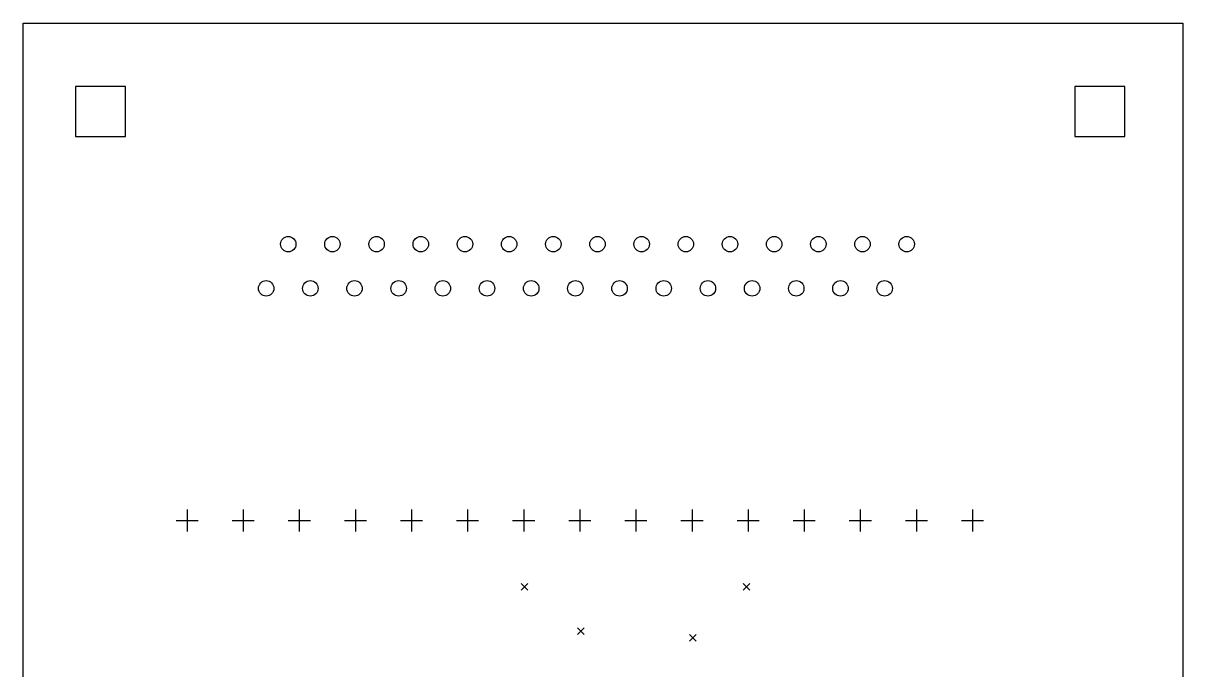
# Model space of a CAD drawing. Extents: x 133.3 to 187.5, y -126 to -67.5.
# Drawn here: x 135 to 187.5, y -96.8 to -67.5 of the extents above; entities that cross this region are included whole.
import ezdxf

# ---------------------------------------------------------------- set-up
doc = ezdxf.new("R2010")
doc.units = 0
doc.layers.add('BLACK', color=7, linetype='CONTINUOUS')

msp = doc.modelspace()

# ---------------------------------------------------------------- linework, layer by layer
at = {"layer": 'BLACK', "linetype": 'CONTINUOUS'}
for p, q in [((135, -67.5), (187.5, -67.5)), ((135, -110), (135, -67.5)), ((187.5, -67.5), (187.5, -110)), ((139.631382, -70.368618), (137.368618, -70.368618)), ((137.368618, -70.368618), (137.368618, -72.631382)), ((139.631382, -72.631382), (139.631382, -70.368618)), ((184.881382, -70.368618), (182.618618, -70.368618)), ((182.618618, -70.368618), (182.618618, -72.631382)), ((184.881382, -72.631382), (184.881382, -70.368618)), ((137.368618, -72.631382), (139.631382, -72.631382)), ((182.618618, -72.631382), (184.881382, -72.631382)), ((142.42, -89.5), (142.42, -90.5)), ((144.96, -89.5), (144.96, -90.5)), ((147.5, -89.5), (147.5, -90.5)), ((150.04, -89.5), (150.04, -90.5)), ((152.58, -89.5), (152.58, -90.5)), ((155.12, -89.5), (155.12, -90.5)), ((157.66, -89.5), (157.66, -90.5)), ((160.2, -89.5), (160.2, -90.5)), ((162.74, -89.5), (162.74, -90.5)), ((165.28, -89.5), (165.28, -90.5)), ((167.82, -89.5), (167.82, -90.5)), ((170.36, -89.5), (170.36, -90.5)), ((172.9, -89.5), (172.9, -90.5)), ((175.44, -89.5), (175.44, -90.5)), ((177.98, -89.5), (177.98, -90.5)), ((141.92, -90), (142.92, -90)), ((144.46, -90), (145.46, -90)), ((147, -90), (148, -90)), ((149.54, -90), (150.54, -90)), ((152.08, -90), (153.08, -90)), ((154.62, -90), (155.62, -90)), ((157.16, -90), (158.16, -90)), ((159.7, -90), (160.7, -90)), ((162.24, -90), (163.24, -90)), ((164.78, -90), (165.78, -90)), ((167.32, -90), (168.32, -90)), ((169.86, -90), (170.86, -90)), ((172.4, -90), (173.4, -90)), ((174.94, -90), (175.94, -90)), ((177.48, -90), (178.48, -90)), ((157.55, -92.85), (157.85, -93.15)), ((157.85, -92.85), (157.55, -93.15)), ((167.6, -92.85), (167.9, -93.15)), ((167.9, -92.85), (167.6, -93.15)), ((160.09, -94.86), (160.39, -95.16)), ((160.39, -94.86), (160.09, -95.16)), ((165.17, -95.17), (165.47, -95.47)), ((165.47, -95.17), (165.17, -95.47))]:
    msp.add_line(p, q, dxfattribs=at)
at = {"layer": 'BLACK'}
for centre in [(147, -77.5), (149, -77.5), (151, -77.5), (153, -77.5), (155, -77.5), (157, -77.5), (159, -77.5), (161, -77.5), (163, -77.5), (165, -77.5), (167, -77.5), (169, -77.5), (171, -77.5), (173, -77.5), (175, -77.5), (146, -79.5), (148, -79.5), (150, -79.5), (152, -79.5), (154, -79.5), (156, -79.5), (158, -79.5), (160, -79.5), (162, -79.5), (164, -79.5), (166, -79.5), (168, -79.5), (170, -79.5), (172, -79.5), (174, -79.5)]:
    msp.add_circle(centre, 0.35, dxfattribs=at)

doc.saveas('drawing.dxf')
